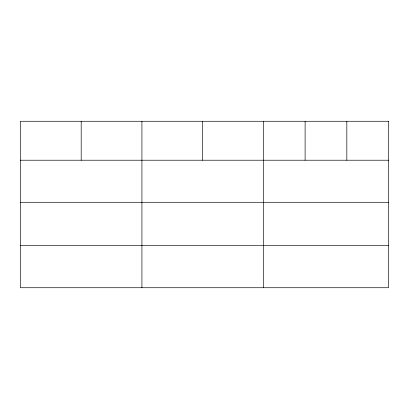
<?xml version="1.0" encoding="UTF-8"?>
<svg xmlns="http://www.w3.org/2000/svg" width="409" height="409" viewBox="0 0 409 409"><rect width="100%" height="100%" fill="white"/><g stroke="black" fill="none" stroke-linecap="round" stroke-linejoin="round"><path stroke-width="0.61" d="M20.45 160.221L388.55 160.221M20.45 202.297L388.55 202.297M20.45 245.651L388.55 245.651M346.832 121.274L346.832 160.221M305.114 121.274L305.114 160.221M263.396 121.274L263.396 287.726M202.659 121.274L202.659 160.221M141.923 121.274L141.923 287.726M81.187 121.274L81.187 160.221M388.55 121.274L20.45 121.274L20.45 287.726L388.55 287.726L388.55 121.274"/></g></svg>
